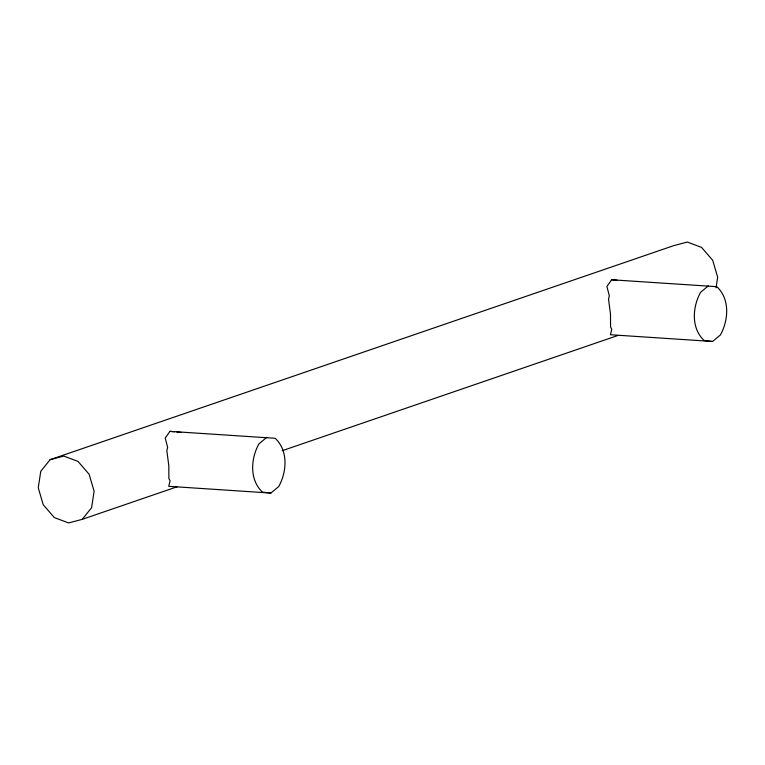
<?xml version="1.0" encoding="UTF-8"?>
<svg xmlns="http://www.w3.org/2000/svg" width="765" height="765" viewBox="0 0 765 765"><rect width="100%" height="100%" fill="white"/><g stroke="black" fill="none" stroke-linecap="round" stroke-linejoin="round"><path stroke-width="1.15" d="M716.05 287.812L717.666 277.217L712.693 260.272L701.572 247.401L687.276 242.056L673.64 245.67L50.088 459.689L40.765 471.297L38.25 487.783L43.223 504.728L54.344 517.599L68.63 522.944L82.266 519.33L177.155 486.76M169.945 431.355L165.221 438.068L167.631 447.343L166.837 450.728L168.807 465.598L168.883 478.594L170.088 480.783L168.759 486.33L270.867 493.071L278.718 486.55C286.904 471.823 288.395 450.566 275.171 438.288L169.945 431.355L174.544 431.814M611.627 279.761L606.903 286.473L609.323 295.749L608.519 299.134L610.489 314.004L610.566 326.99L611.77 329.189L610.451 334.735L712.559 341.477L720.401 334.955C728.596 320.229 730.078 298.972 716.862 286.693L611.627 279.761L617.384 280.325M82.266 519.33L91.59 507.721L94.105 491.235L89.142 474.29L78.02 461.419L63.725 456.074L50.088 459.689M266.784 437.341L258.933 443.863C250.748 458.589 249.256 479.846 262.481 492.125L270.867 493.071M708.466 285.747L700.616 292.268C692.43 306.995 690.948 328.252 704.163 340.53L712.559 341.477M282.218 450.7L617.718 335.548M176.849 432.034L181.458 432.493"/></g></svg>
